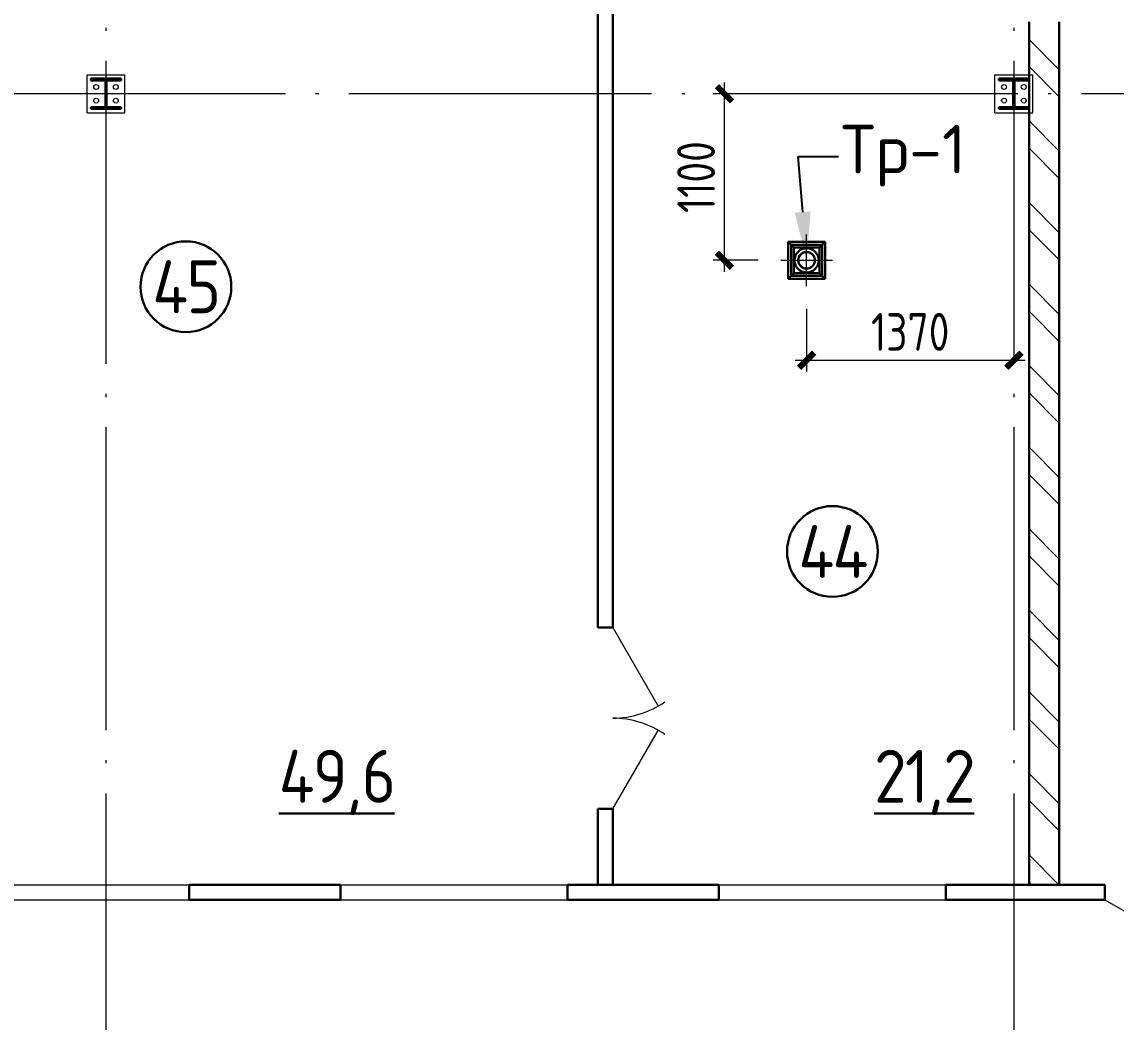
# Model space of a CAD drawing. Extents: x -965262 to 1142518, y -357520 to 71675.
# Drawn here: x -34033 to -26802, y -231785 to -225177 of the extents above; entities that cross this region are included whole.
import ezdxf
from ezdxf import colors
from ezdxf.entities.mleader import LeaderData, LeaderLine
from ezdxf.math import Vec2, Vec3

# ---------------------------------------------------------------- set-up
doc = ezdxf.new("R2010")
doc.units = 0
doc.header["$LTSCALE"] = 10
for name, pattern in [('ACAD_ISO04W100', [30, 24, -3, 0, -3]), ('DOTE', [2.42, 2, -0.2, 0.02, -0.2]), ('HIDDEN', [9.525, 6.35, -3.175])]:
    doc.linetypes.add(name, pattern=pattern)
doc.layers.get('0').update_dxf_attribs({"linetype": 'CONTINUOUS', "lineweight": 30})
doc.layers.get('Defpoints').update_dxf_attribs({"linetype": 'CONTINUOUS'})
doc.layers.add('DOTE', color=7, linetype='DOTE', lineweight=9)
doc.layers.add('Полы_лотки', color=7, linetype='CONTINUOUS', lineweight=30)
doc.styles.add('GOST-2.304_Type-B', font='isocpeur.ttf', dxfattribs={"width": 0.9})
doc.styles.get("Standard").update_dxf_attribs({"font": 'isocpeur.ttf', "height": 300})
doc.styles.add('ГОСТ 2м', font='isocpeur.ttf', dxfattribs={"width": 0.8, "height": 250})
doc.dimstyles.new('ГОСТ 2м', dxfattribs={"dimtxt": 250, "dimasz": 100, "dimexe": 75, "dimexo": 150, "dimgap": 62.5, "dimtad": 1, "dimdec": 0, "dimtxsty": 'ГОСТ 2м', "dimblk": 'ARCHTICK', "dimcen": 150, "dimdle": 75, "dimclrd": 256, "dimclre": 256, "dimclrt": 256, "dimadec": 0, "dimazin": 0, "dimtfac": 1, "dimtdec": 0, "dimtmove": 0, "dimatfit": 3, "dimldrblk": 'OBLIQUE', "dimfxl": 1, "dimlwd": 15, "dimlwe": 15, "dimarcsym": 0})

# ---------------------------------------------------------------- blocks, each defined once
blk = doc.blocks.new('MC2')
at = {"lineweight": 15}
for p, q in [((68127, 41566), (68127, 39900)), ((69794, 41566), (68127, 41566)), ((69794, 41566), (69794, 39900)), ((69794, 39900), (68127, 39900))]:
    blk.add_line(p, q, dxfattribs=at)
for p, q in [((69627, 41400), (68294, 41400)), ((68294, 41400), (68294, 41320)), ((68934, 41320), (68294, 41320)), ((68934, 41320), (68934, 40146)), ((69627, 41320), (68987, 41320)), ((68987, 41320), (68987, 40146)), ((69627, 41400), (69627, 41320)), ((68934, 40146), (68294, 40146)), ((68294, 40146), (68294, 40066)), ((69627, 40066), (68294, 40066)), ((69627, 40146), (68987, 40146)), ((69627, 40146), (69627, 40066))]:
    blk.add_line(p, q)
for centre in [(68527, 41033), (69394, 41033), (68527, 40433), (69394, 40433)]:
    blk.add_circle(centre, 107, dxfattribs=at)
blk = doc.blocks.new('_ArchTick')
at = {"color": 0, "linetype": 'ByBlock', "lineweight": 0, "const_width": 0.4}
blk.add_lwpolyline([(-0.5, -0.5), (0.5, 0.5)], dxfattribs=at)
blk = doc.blocks.new('*D1500')
at = {"lineweight": 15, "transparency": 16777216}
for p, q in [((-29390.1, -226827.3), (-29390.1, -225577.1)), ((-29390.1, -225652.1), (-29465.1, -225652.1)), ((-29168, -226752.3), (-29465.1, -226752.3))]:
    blk.add_line(p, q, dxfattribs=at)
at = {"layer": 'Defpoints', "color": 0, "lineweight": 15, "transparency": 16777216}
for p in [(-29390.1, -225652.1), (-29240.1, -225652.1), (-29018, -226752.3, -12611)]:
    blk.add_point(p, dxfattribs=at)
at = {"lineweight": 15, "transparency": 16777216, "xscale": 100, "yscale": 100, "zscale": 100}
for p, rotation in [((-29390.1, -225652.1), 90), ((-29390.1, -226752.3), 270)]:
    blk.add_blockref('_ArchTick', p, dxfattribs=dict(at, rotation=rotation))
at = {"lineweight": 15, "transparency": 16777216, "insert": (-29577.6, -226202.2), "char_height": 250, "attachment_point": 5, "rotation": 90, "style": 'ГОСТ 2м'}
blk.add_mtext('1100', dxfattribs=at)
blk = doc.blocks.new('_Oblique')
at = {"color": 0, "linetype": 'ByBlock', "lineweight": -2}
blk.add_line((-0.5, -0.5), (0.5, 0.5), dxfattribs=at)
blk = doc.blocks.new('*D1501')
at = {"lineweight": 15, "transparency": 16777216}
for p, q in [((-28847.5, -227072.7), (-28847.5, -227487.8)), ((-27477.4, -227262.8), (-27477.4, -227337.8)), ((-28922.5, -227412.8), (-27402.4, -227412.8))]:
    blk.add_line(p, q, dxfattribs=at)
at = {"layer": 'Defpoints', "color": 0, "lineweight": 15, "transparency": 16777216}
for p in [(-28847.5, -226922.7, -12611), (-27477.4, -227412.8), (-27477.4, -227412.8)]:
    blk.add_point(p, dxfattribs=at)
at = {"lineweight": 15, "transparency": 16777216, "xscale": 100, "yscale": 100, "zscale": 100, "rotation": 180}
blk.add_blockref('_ArchTick', (-28847.5, -227412.8), dxfattribs=at)
at = {"lineweight": 15, "transparency": 16777216, "xscale": 100, "yscale": 100, "zscale": 100}
blk.add_blockref('_ArchTick', (-27477.4, -227412.8), dxfattribs=at)
at = {"lineweight": 15, "transparency": 16777216, "insert": (-28162.5, -227225.3), "char_height": 250, "attachment_point": 5, "style": 'ГОСТ 2м'}
blk.add_mtext('1370', dxfattribs=at)

msp = doc.modelspace()

# ---------------------------------------------------------------- hatches: boundary and pattern name
at = {"lineweight": 15}
h = msp.add_hatch(dxfattribs=at)
h.set_pattern_fill('ANSI32', scale=40, angle=90)
h.set_pattern_definition([(135, (-488505.8, -304776.27), (-269.40768, -269.40768), []), (135, (-488505.8, -304596.67), (-269.40768, -269.40768), [])])
h.paths.add_polyline_path([(-27177.4, -223152.1), (-26847.4, -223152.1), (-26847.4, -222952.1), (-27277.4, -222952.1), (-27277.4, -223152.1), (-27377.4, -223152.1), (-27377.4, -223977.1), (-27177.4, -223977.1)])
h.paths.add_polyline_path([(-25217.4, -222342.1), (-25017.4, -222342.1), (-25017.4, -223977.1), (-25217.4, -223977.1), (-25217.4, -223152.1), (-25647.4, -223152.1), (-25647.4, -222952.1), (-25217.4, -222952.1)])
h.paths.add_polyline_path([(-52127.4, -223640.3), (-52148.9, -223604.5), (-52127.4, -223591.6), (-52127.4, -223152.1), (-51177.4, -223152.1), (-51177.4, -222952.1), (-52327.4, -222952.1), (-52327.4, -225952.1), (-51332.4, -225952.1), (-51332.4, -225752.1), (-51352.4, -225752.1), (-51352.4, -225777.1), (-51602.4, -225777.1), (-51602.4, -225752.1), (-52127.4, -225752.1)])
h.paths.add_polyline_path([(-48907.4, -222952.1), (-50777.4, -222952.1), (-50777.4, -223152.1), (-48907.4, -223152.1)])
h.paths.add_polyline_path([(-49107.4, -225752.1), (-50132.4, -225752.1), (-50132.4, -225952.1), (-49307.4, -225952.1), (-49307.4, -230877.1), (-49107.4, -230877.1)])
h.paths.add_polyline_path([(-47407.4, -225352.1), (-47607.4, -225352.1), (-47607.4, -230877.1), (-47407.4, -230877.1)])
h.paths.add_polyline_path([(-47407.4, -222952.1), (-47707.4, -222952.1), (-47707.4, -223152.1), (-47607.4, -223152.1), (-47607.4, -224152.1), (-47407.4, -224152.1)])
h.paths.add_polyline_path([(-27177.4, -225177.1), (-27377.4, -225177.1), (-27377.4, -225527.1), (-27352.4, -225527.1), (-27352.4, -225777.1), (-27377.4, -225777.1), (-27377.4, -230877.1), (-27177.4, -230877.1)])
h.paths.add_polyline_path([(-25017.4, -225177.1), (-25217.4, -225177.1), (-25217.4, -230877.1), (-25017.4, -230877.1)])

# ---------------------------------------------------------------- linework, layer by layer
at = {"color": 7, "extrusion": (0, 0, -1)}
for p, q in [((-30227.4, -229177.1, -3259.8), (-30227.4, -223152.1, -3259.8)), ((-30127.4, -223152.1, -3259.8), (-30127.4, -229177.1, -3259.8)), ((-27377.4, -230877.1, -3259.8), (-27377.4, -225177.1, -3259.8)), ((-27177.4, -230877.1, -3259.8), (-27177.4, -225177.1, -3259.8)), ((-30227.4, -230877.1, -3259.8), (-30227.4, -230377.1, -3259.8)), ((-30127.4, -230377.1, -3259.8), (-30127.4, -230877.1, -3259.8)), ((-32927.4, -230877.1, -3259.8), (-31927.4, -230877.1, -3259.8)), ((-30427.4, -230877.1, -3259.8), (-29427.4, -230877.1, -3259.8)), ((-27927.4, -230877.1, -3259.8), (-26877.4, -230877.1, -3259.8)), ((-27177.4, -230877.1, -3259.8), (-27377.4, -230877.1, -3259.8)), ((-27177.4, -230877.1, -3259.8), (-27377.4, -230877.1, -3259.8)), ((-26877.4, -230877.1, -3259.8), (-26877.4, -230977.1, -3259.8)), ((-31927.4, -230977.1, -3259.8), (-32927.4, -230977.1, -3259.8)), ((-29427.4, -230977.1, -3259.8), (-30427.4, -230977.1, -3259.8)), ((-26877.4, -230977.1, -3259.8), (-27927.4, -230977.1, -3259.8))]:
    msp.add_line(p, q, dxfattribs=at)
at = {"color": 7}
for p, q in [((-30227.4, -229177.1, -3259.8), (-30127.4, -229177.1, -3259.8)), ((-30227.4, -230377.1, -3259.8), (-30127.4, -230377.1, -3259.8)), ((-32927.4, -230977.1, -3259.8), (-32927.4, -230877.1, -3259.8)), ((-31927.4, -230977.1, -3259.8), (-31927.4, -230877.1, -3259.8)), ((-30427.4, -230977.1, -3259.8), (-30427.4, -230877.1, -3259.8)), ((-29427.4, -230977.1, -3259.8), (-29427.4, -230877.1, -3259.8)), ((-27927.4, -230977.1, -3259.8), (-27927.4, -230877.1, -3259.8))]:
    msp.add_line(p, q, dxfattribs=at)
at = {"color": 7, "lineweight": 15}
for p, q in [((-30127.4, -229177.1, -3259.8), (-29827.4, -229696.7, -3259.8)), ((-30127.4, -230377.1, -3259.8), (-29827.4, -229857.5, -3259.8)), ((-34427.4, -230877.1, -3259.8), (-32927.4, -230877.1, -3259.8)), ((-31927.4, -230877.1, -3259.8), (-30427.4, -230877.1, -3259.8)), ((-29427.4, -230877.1, -3259.8), (-27927.4, -230877.1, -3259.8)), ((-34427.4, -230977.1, -3259.8), (-32927.4, -230977.1, -3259.8)), ((-31927.4, -230977.1, -3259.8), (-30427.4, -230977.1, -3259.8)), ((-29427.4, -230977.1, -3259.8), (-27927.4, -230977.1, -3259.8)), ((-26877.4, -230977.1, -3259.8), (-26531, -231177.1, -3259.8))]:
    msp.add_line(p, q, dxfattribs=at)
at = {"color": 7}
for centre in [(-32949.1, -226927, -7970.9), (-28676.3, -228675.9, 8350.5)]:
    msp.add_circle(centre, 300, dxfattribs=at)
at = {"color": 7, "lineweight": 15}
for centre, start, end in [((-30127.4, -229177.1, -3259.8), 270, 305), ((-30127.4, -230377.1, -3259.8), 55, 90)]:
    msp.add_arc(centre, 600, start, end, dxfattribs=at)
at = {"layer": 'DOTE', "color": 7, "ltscale": 100, "extrusion": (0, -1, 0)}
for p, q in [((-33477.4, -162515.3, -4711.1), (-33477.4, -237687.4, -4711.1)), ((-27477.4, -162515.3, -4711.1), (-27477.4, -237687.4, -4711.1))]:
    msp.add_line(p, q, dxfattribs=at)
at = {"layer": 'DOTE', "color": 7, "ltscale": 100}
msp.add_line((-15351.6, -225652.1, -4711.1), (-72625.1, -225652.1, -4711.1), dxfattribs=at)
at = {"layer": 'Полы_лотки', "color": 1, "linetype": 'ACAD_ISO04W100', "lineweight": 9, "ltscale": 10}
for p, q in [((-28847.5, -226922.7, -4260.5), (-28847.5, -226581.8, -5161.7)), ((-29018, -226752.3, -4260.5), (-28677, -226752.3, -5161.7))]:
    msp.add_line(p, q, dxfattribs=at)
at = {"layer": 'Полы_лотки', "color": 5}
for p, q in [((-28970, -226629.8, -4711.1), (-28725, -226629.8, -4711.1)), ((-28970, -226874.8, -4711.1), (-28970, -226629.8, -4711.1)), ((-28970, -226629.8, -4711.1), (-28932.5, -226667.3, -4711.1)), ((-28745, -226649.8, -4711.1), (-28950, -226649.8, -4711.1)), ((-28950, -226649.8, -4711.1), (-28950, -226854.8, -4711.1)), ((-28762.5, -226667.3, -4711.1), (-28932.5, -226667.3, -4711.1)), ((-28932.5, -226667.3, -4711.1), (-28932.5, -226837.3, -4711.1)), ((-28725, -226629.8, -4711.1), (-28762.5, -226667.3, -4711.1)), ((-28762.5, -226667.3, -4711.1), (-28762.5, -226837.3, -4711.1)), ((-28745, -226854.8, -4711.1), (-28745, -226649.8, -4711.1)), ((-28725, -226874.8, -4711.1), (-28725, -226629.8, -4711.1)), ((-28970, -226874.8, -4711.1), (-28932.5, -226837.3, -4711.1)), ((-28970, -226874.8, -4711.1), (-28725, -226874.8, -4711.1)), ((-28950, -226854.8, -4711.1), (-28745, -226854.8, -4711.1)), ((-28762.5, -226837.3, -4711.1), (-28932.5, -226837.3, -4711.1)), ((-28725, -226874.8, -4711.1), (-28762.5, -226837.3, -4711.1))]:
    msp.add_line(p, q, dxfattribs=at)
for radius in [80, 55]:
    msp.add_circle((-28847.5, -226752.3, -4711.1), radius, dxfattribs=at)
at = {"layer": 'Полы_лотки', "color": 6, "linetype": 'HIDDEN', "ltscale": 10}
msp.add_circle((-28847.5, -226752.3, -4711.1), 55, dxfattribs=at)

# ---------------------------------------------------------------- block references
at = {"color": 7, "lineweight": 15, "xscale": 0.1500000000232831, "yscale": 0.1500000000232831, "zscale": 0.1500000000232831, "rotation": 180}
for p in [(-23133.3, -219542.2), (-17133.3, -219542.2)]:
    msp.add_blockref('MC2', p, dxfattribs=at)

# ---------------------------------------------------------------- texts
at = {"color": 7, "char_height": 350, "attachment_point": 5, "style": 'GOST-2.304_Type-B'}
for s, insert, width in [('{\\fISOCPEUR|b0|i0|c0|p34;\\T0.95;45}', (-32949.1, -226927, -3259.8), 800), ('{\\fISOCPEUR|b0|i0|c0|p34;\\T0.95;44}', (-28676.3, -228675.9, 13061.6), 800), ('{\\fISOCPEUR|b0|i0|c0|p34;\\T0.95;\\L49,6}', (-31953.4, -230202, -3308.5), 2000), ('{\\fISOCPEUR|b0|i0|c0|p34;\\T0.95;\\L21,2}', (-28071.4, -230202, -3308.5), 2000)]:
    msp.add_mtext(s, dxfattribs=dict(at, insert=insert, width=width))

# ---------------------------------------------------------------- dimensions: what is measured, and where the dimension line sits
at = {"lineweight": 15}
dim = msp.add_linear_dim(base=(-29390.1, -225652.1, 8350.5), p1=(-29018, -226752.3, -4260.5), p2=(-29240.1, -225652.1, 8350.5), angle=90, dimstyle='ГОСТ 2м', dxfattribs=at)
dim.commit()
dim.dimension.update_dxf_attribs({"geometry": '*D1500', "text_midpoint": (-29577.6, -226202.2, 8350.5)})
dim = msp.add_linear_dim(base=(-27477.4, -227412.8, 8350.5), p1=(-28847.5, -226922.7, -4260.5), p2=(-27477.4, -227412.8, 8350.5), dimstyle='ГОСТ 2м', dxfattribs=at)
dim.commit()
dim.dimension.update_dxf_attribs({"geometry": '*D1501', "text_midpoint": (-28162.5, -227225.3, 8350.5)})

# ---------------------------------------------------------------- leaders
at = {"layer": 'Полы_лотки', "color": 5, "lineweight": 15}
ml = msp.add_multileader_mtext('Standard', dxfattribs=at)
ml.set_content('Тр-1', color=5)
ml.set_leader_properties()
ml.build(insert=Vec2(0, 0))
ml.multileader.update_dxf_attribs({"has_text_frame": 1, "text_right_attachment_type": 6, "dogleg_length": 36, "arrow_head_size": 320})
ctx = ml.context
ctx.base_point, ctx.char_height, ctx.arrow_head_size, ctx.landing_gap_size, ctx.plane_origin = Vec3(-28636.8, -226065.8, -4711.1), 320, 320, 16, Vec3(-45984.3, -237454, -4711.1)
ctx.right_attachment = 6
notes = []
notes.append((ctx, [(0, (1, 1, 0), (-28902.5, -226065.8, -4711.1), (1, 0), 265.8, [(0, [(-28847.5, -226752.3, -4711.1)], 0, [])])]))
ctx.mtext.insert, ctx.mtext.width, ctx.mtext.defined_height, ctx.mtext.flow_direction = Vec3(-28620.8, -225857.8, -4711.1), 433.686, 7364.3, 5
for ctx, leaders in notes:
    for number, flags, end, landing, length, lines in leaders:
        leader = LeaderData()
        leader.index, (leader.has_last_leader_line, leader.has_dogleg_vector, leader.attachment_direction) = number, flags
        leader.last_leader_point, leader.dogleg_vector, leader.dogleg_length = Vec3(end), Vec3(landing), length
        for number, points, colour, breaks in lines:
            line = LeaderLine()
            line.index, line.vertices, line.color, line.breaks = number, Vec3.list(points), colors.encode_raw_color(colour), breaks
            leader.lines.append(line)
        ctx.leaders.append(leader)

doc.saveas('drawing.dxf')
